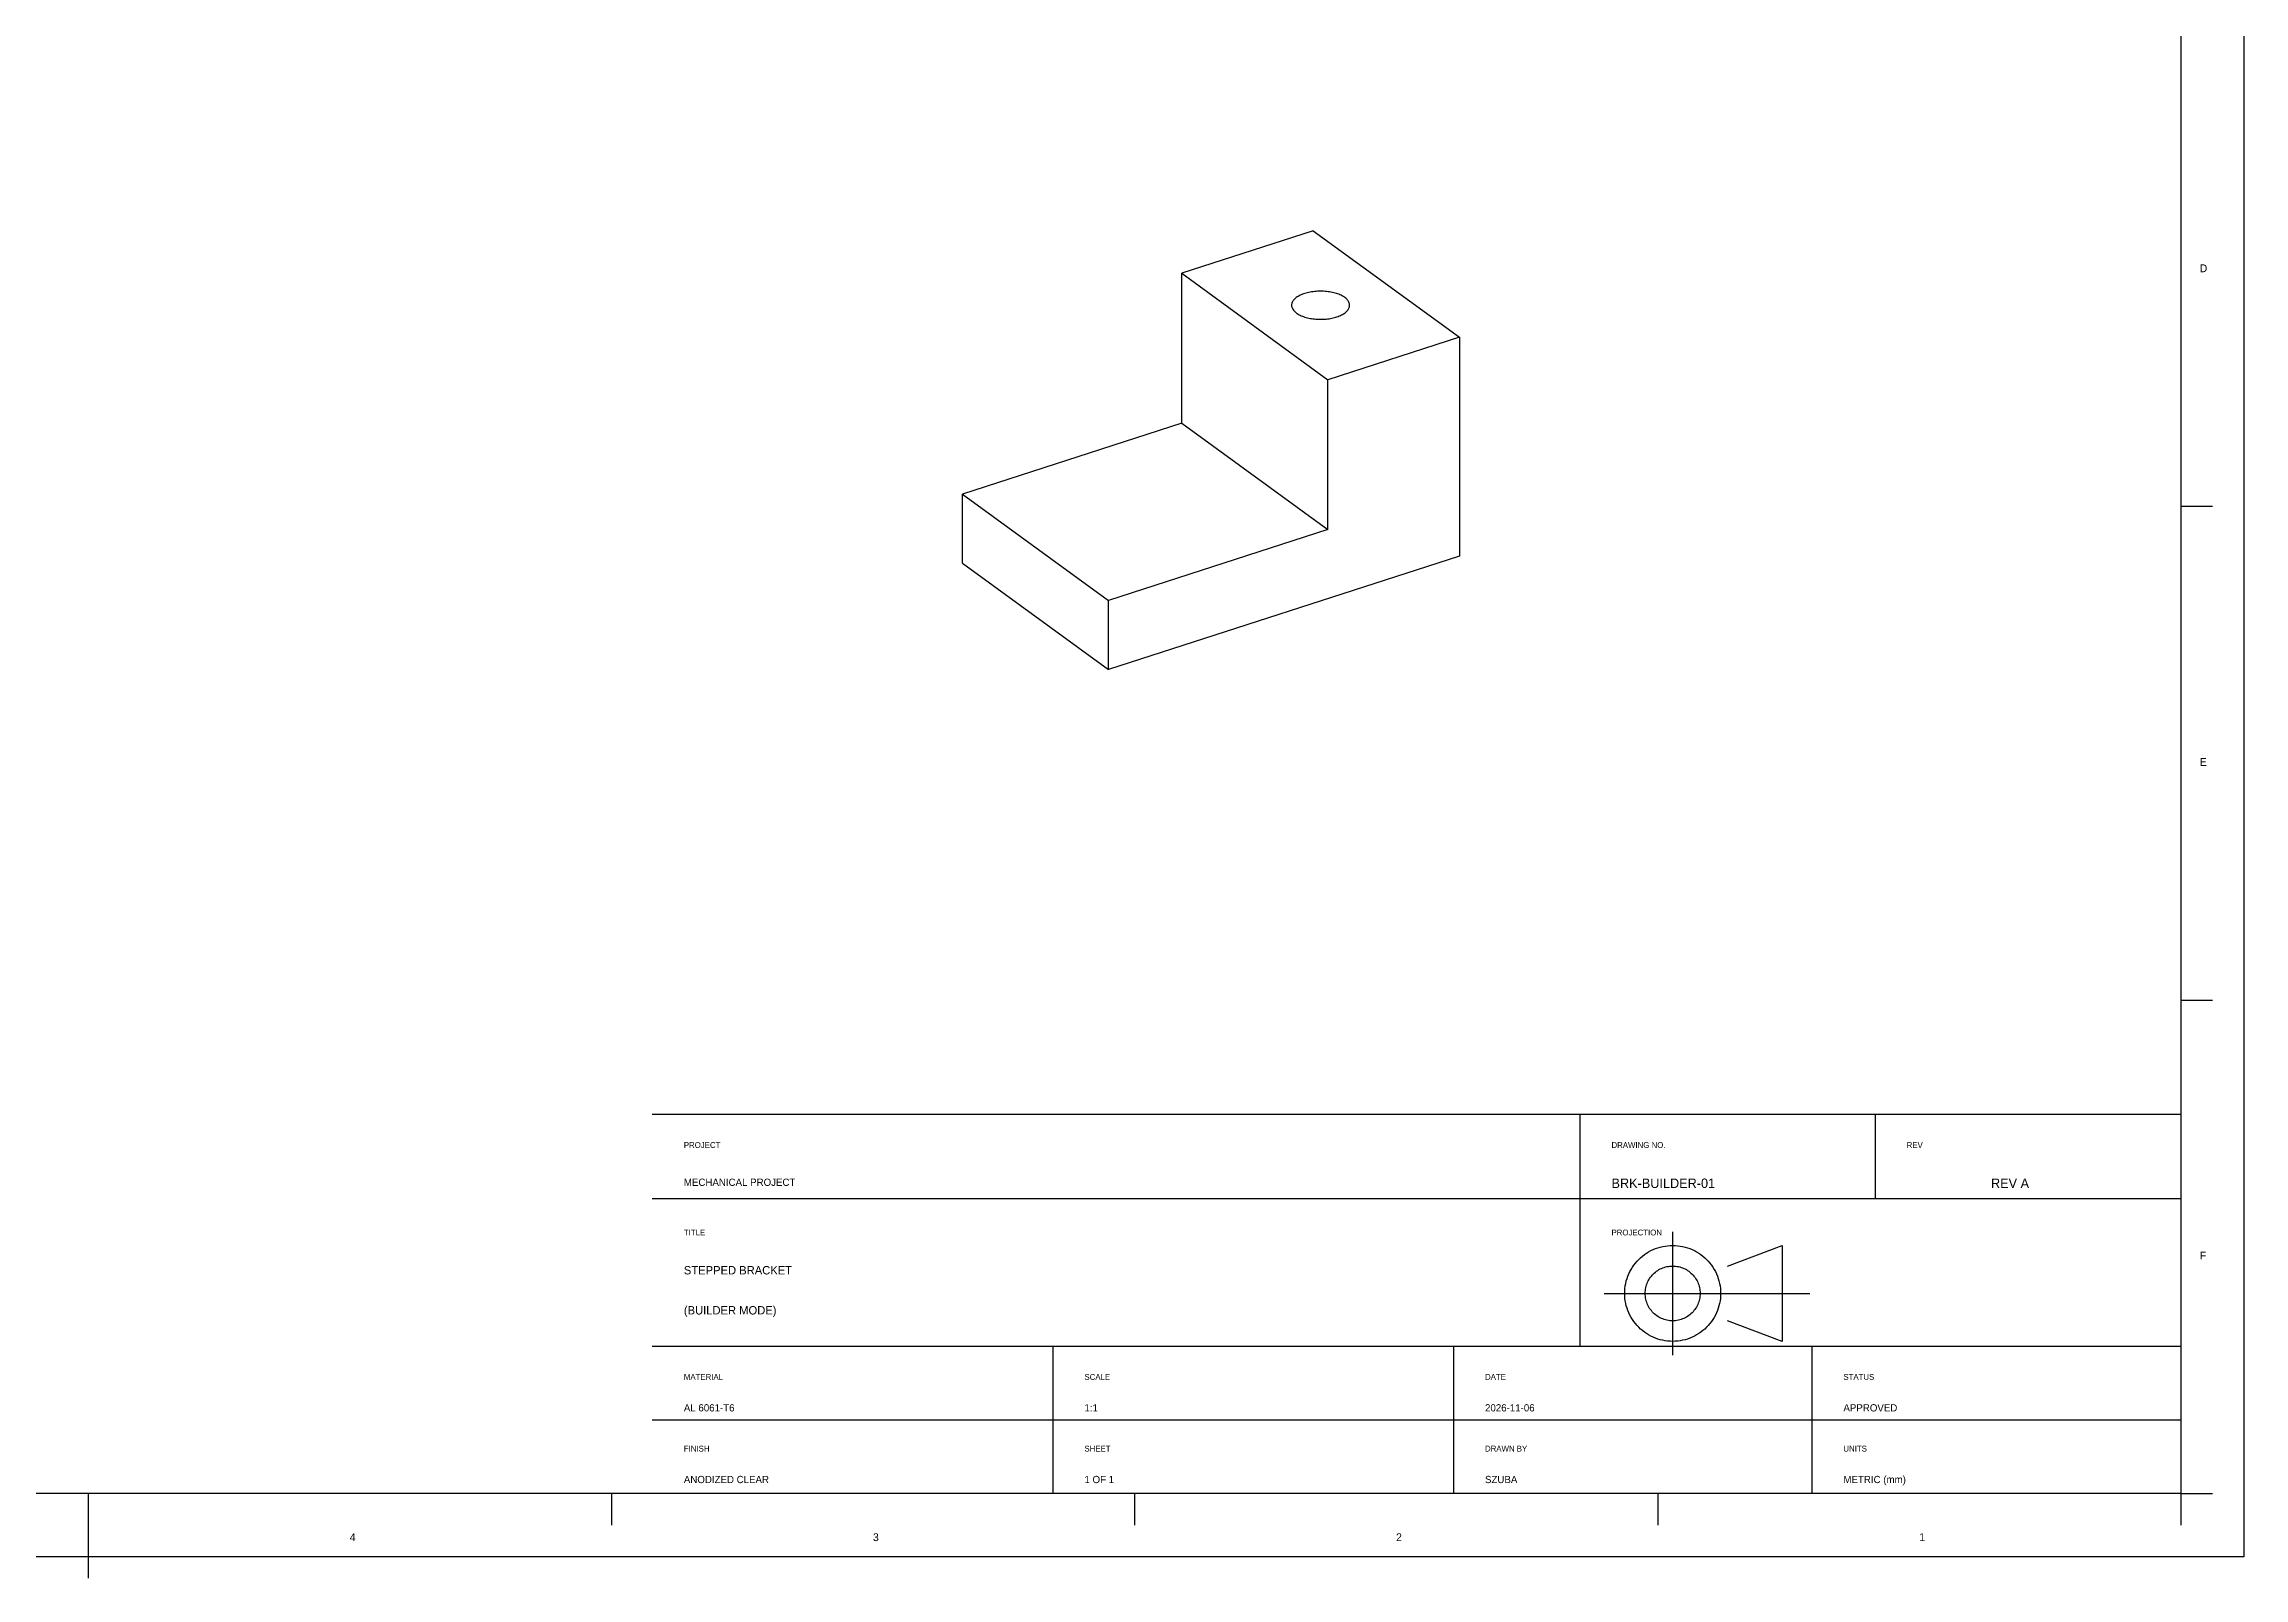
# Model space of a CAD drawing. Header units: metres. Extents: x 0 to 1587, y -826 to 297.
# Drawn here: x 791 to 1580, y -826 to -275 of the extents above; entities that cross this region are included whole.
import ezdxf

# ---------------------------------------------------------------- set-up
doc = ezdxf.new("R2010")
doc.units = ezdxf.units.M
for name, color, linetype in [('BORDER', 7, 'CONTINUOUS'), ('CENTER', 4, 'Continuous'), ('TITLE_BLOCK', 7, 'CONTINUOUS'), ('VISIBLE', 7, 'CONTINUOUS')]:
    doc.layers.add(name, color=color, linetype=linetype)

msp = doc.modelspace()

# ---------------------------------------------------------------- linework, layer by layer
at = {"layer": 'BORDER'}
for p, q in [((1579.84, 289.44), (1579.84, -817.96)), ((1557.17, 266.76), (1557.17, -795.28)), ((1557.17, -441.26), (1568.5, -441.26)), ((1557.17, -618.29), (1568.5, -618.29)), ((1341.73, -659.22), (1341.73, -742.37)), ((1447.56, -659.22), (1447.56, -689.46)), ((1009.13, -689.46), (1557.17, -689.46)), ((1009.13, -742.37), (1557.17, -742.37)), ((1152.76, -742.37), (1152.76, -795.28)), ((1296.38, -742.37), (1296.38, -795.28)), ((1424.88, -742.37), (1424.88, -795.28)), ((1009.13, -768.83), (1557.17, -768.83)), ((1557.17, -795.28), (56.69, -795.28)), ((806.93, -795.28), (806.93, -806.62)), ((994.47, -795.28), (994.47, -806.62)), ((1182.05, -795.28), (1182.05, -806.62)), ((1369.63, -795.28), (1369.63, -806.62)), ((1557.17, -795.28), (1557.17, -806.62)), ((1557.17, -795.28), (1568.5, -795.28)), ((806.93, -806.62), (806.93, -825.52)), ((1579.84, -817.96), (7.56, -817.96))]:
    msp.add_line(p, q, dxfattribs=at)
at = {"layer": 'CENTER'}
for p, q in [((1374.99, -701.36), (1374.99, -745.58)), ((1350.43, -723.47), (1424.13, -723.47))]:
    msp.add_line(p, q, dxfattribs=at)
at = {"layer": 'TITLE_BLOCK'}
for p, q in [((1009.13, -659.22), (1557.17, -659.22)), ((1557.17, -659.22), (1557.17, -795.28)), ((1557.17, -795.28), (1009.13, -795.28))]:
    msp.add_line(p, q, dxfattribs=at)
at = {"layer": 'VISIBLE'}
for p, q in [((1246.14, -342.46), (1198.97, -357.71)), ((1246.14, -342.46), (1298.56, -380.6)), ((1198.97, -411.42), (1198.97, -357.71)), ((1198.97, -357.71), (1251.38, -395.85)), ((1238.38, -368.89), (1238.37, -369.16)), ((1238.37, -369.16), (1238.39, -369.45)), ((1238.43, -368.63), (1238.38, -368.89)), ((1238.39, -369.45), (1238.44, -369.75)), ((1238.5, -368.37), (1238.43, -368.63)), ((1238.44, -369.75), (1238.53, -370.04)), ((1238.6, -368.11), (1238.5, -368.37)), ((1238.53, -370.04), (1238.66, -370.33)), ((1238.72, -367.85), (1238.6, -368.11)), ((1238.66, -370.33), (1238.82, -370.62)), ((1238.88, -367.6), (1238.72, -367.85)), ((1238.82, -370.62), (1239.01, -370.9)), ((1239.06, -367.35), (1238.88, -367.6)), ((1239.27, -367.11), (1239.06, -367.35)), ((1239.5, -366.87), (1239.27, -367.11)), ((1239.76, -366.63), (1239.5, -366.87)), ((1240.05, -366.41), (1239.76, -366.63)), ((1240.36, -366.19), (1240.05, -366.41)), ((1240.69, -365.98), (1240.36, -366.19)), ((1241.04, -365.78), (1240.69, -365.98)), ((1241.41, -365.59), (1241.04, -365.78)), ((1241.81, -365.41), (1241.41, -365.59)), ((1242.22, -365.24), (1241.81, -365.41)), ((1242.65, -365.08), (1242.22, -365.24)), ((1243.1, -364.93), (1242.65, -365.08)), ((1243.57, -364.79), (1243.1, -364.93)), ((1244.05, -364.66), (1243.57, -364.79)), ((1244.54, -364.55), (1244.05, -364.66)), ((1245.04, -364.45), (1244.54, -364.55)), ((1245.55, -364.36), (1245.04, -364.45)), ((1246.07, -364.29), (1245.55, -364.36)), ((1246.6, -364.22), (1246.07, -364.29)), ((1247.13, -364.18), (1246.6, -364.22)), ((1247.67, -364.14), (1247.13, -364.18)), ((1248.22, -364.12), (1247.67, -364.14)), ((1248.76, -364.11), (1248.22, -364.12)), ((1249.31, -364.12), (1248.76, -364.11)), ((1249.85, -364.14), (1249.31, -364.12)), ((1250.39, -364.18), (1249.85, -364.14)), ((1250.93, -364.22), (1250.39, -364.18)), ((1251.45, -364.29), (1250.93, -364.22)), ((1251.97, -364.36), (1251.45, -364.29)), ((1252.49, -364.45), (1251.97, -364.36)), ((1252.99, -364.55), (1252.49, -364.45)), ((1253.48, -364.66), (1252.99, -364.55)), ((1253.96, -364.79), (1253.48, -364.66)), ((1254.43, -364.93), (1253.96, -364.79)), ((1254.87, -365.08), (1254.43, -364.93)), ((1255.31, -365.24), (1254.87, -365.08)), ((1255.72, -365.41), (1255.31, -365.24)), ((1256.11, -365.59), (1255.72, -365.41)), ((1256.49, -365.78), (1256.11, -365.59)), ((1256.84, -365.98), (1256.49, -365.78)), ((1257.17, -366.19), (1256.84, -365.98)), ((1257.48, -366.41), (1257.17, -366.19)), ((1257.76, -366.63), (1257.48, -366.41)), ((1258.03, -366.87), (1257.76, -366.63)), ((1258.26, -367.11), (1258.03, -366.87)), ((1258.47, -367.35), (1258.26, -367.11)), ((1258.65, -367.6), (1258.47, -367.35)), ((1258.5, -370.92), (1258.67, -370.68)), ((1258.8, -367.85), (1258.65, -367.6)), ((1258.67, -370.68), (1258.82, -370.43)), ((1258.93, -368.11), (1258.8, -367.85)), ((1258.82, -370.43), (1258.94, -370.18)), ((1259.03, -368.37), (1258.93, -368.11)), ((1258.94, -370.18), (1259.03, -369.93)), ((1259.1, -368.63), (1259.03, -368.37)), ((1259.03, -369.93), (1259.1, -369.67)), ((1259.14, -368.89), (1259.1, -368.63)), ((1259.1, -369.67), (1259.14, -369.41)), ((1259.16, -369.16), (1259.14, -368.89)), ((1259.14, -369.41), (1259.16, -369.16)), ((1239.01, -370.9), (1239.24, -371.17)), ((1239.24, -371.17), (1239.5, -371.44)), ((1239.5, -371.44), (1239.79, -371.7)), ((1239.79, -371.7), (1240.12, -371.95)), ((1240.12, -371.95), (1240.42, -372.16)), ((1240.42, -372.16), (1240.75, -372.37)), ((1240.75, -372.37), (1241.1, -372.56)), ((1241.1, -372.56), (1241.47, -372.75)), ((1241.47, -372.75), (1241.85, -372.92)), ((1241.85, -372.92), (1242.26, -373.09)), ((1242.26, -373.09), (1242.68, -373.24)), ((1242.68, -373.24), (1243.12, -373.39)), ((1243.12, -373.39), (1243.57, -373.52)), ((1243.57, -373.52), (1244.04, -373.65)), ((1244.04, -373.65), (1244.52, -373.76)), ((1244.52, -373.76), (1245.01, -373.86)), ((1245.01, -373.86), (1245.51, -373.94)), ((1245.51, -373.94), (1246.01, -374.02)), ((1246.01, -374.02), (1246.53, -374.08)), ((1246.53, -374.08), (1247.05, -374.13)), ((1247.05, -374.13), (1247.57, -374.16)), ((1247.57, -374.16), (1248.1, -374.19)), ((1248.1, -374.19), (1248.63, -374.2)), ((1248.63, -374.2), (1249.16, -374.19)), ((1249.16, -374.19), (1249.7, -374.18)), ((1249.7, -374.18), (1250.22, -374.15)), ((1250.22, -374.15), (1250.75, -374.1)), ((1250.75, -374.1), (1251.26, -374.05)), ((1251.26, -374.05), (1251.78, -373.98)), ((1251.78, -373.98), (1252.28, -373.9)), ((1252.28, -373.9), (1252.77, -373.81)), ((1252.77, -373.81), (1253.26, -373.7)), ((1253.26, -373.7), (1253.73, -373.58)), ((1253.73, -373.58), (1254.19, -373.46)), ((1254.19, -373.46), (1254.64, -373.31)), ((1254.64, -373.31), (1255.07, -373.16)), ((1255.07, -373.16), (1255.48, -373)), ((1255.48, -373), (1255.88, -372.83)), ((1255.88, -372.83), (1256.25, -372.65)), ((1256.25, -372.65), (1256.61, -372.46)), ((1256.61, -372.46), (1256.95, -372.26)), ((1256.95, -372.26), (1257.26, -372.06)), ((1257.26, -372.06), (1257.56, -371.84)), ((1257.56, -371.84), (1257.83, -371.62)), ((1257.83, -371.62), (1258.08, -371.39)), ((1258.08, -371.39), (1258.3, -371.16)), ((1258.3, -371.16), (1258.5, -370.92)), ((1298.56, -380.6), (1251.38, -395.85)), ((1298.56, -380.6), (1298.56, -459.09)), ((1251.38, -449.56), (1251.38, -395.85)), ((1198.97, -411.42), (1120.35, -436.85)), ((1198.97, -411.42), (1251.38, -449.56)), ((1120.35, -461.63), (1120.35, -436.85)), ((1120.35, -436.85), (1172.76, -474.98)), ((1251.38, -449.56), (1172.76, -474.98)), ((1120.35, -461.63), (1172.76, -499.77)), ((1298.56, -459.09), (1172.76, -499.77)), ((1172.76, -499.77), (1172.76, -474.98)), ((1364.17, -710.11), (1364.88, -709.56)), ((1364.88, -709.56), (1365.62, -709.05)), ((1365.62, -709.05), (1366.39, -708.58)), ((1366.39, -708.58), (1367.19, -708.15)), ((1367.19, -708.15), (1368, -707.76)), ((1368, -707.76), (1368.83, -707.42)), ((1368.83, -707.42), (1369.68, -707.12)), ((1369.68, -707.12), (1370.54, -706.86)), ((1370.54, -706.86), (1371.42, -706.65)), ((1371.42, -706.65), (1372.3, -706.49)), ((1372.3, -706.49), (1373.19, -706.37)), ((1373.19, -706.37), (1374.09, -706.3)), ((1374.09, -706.3), (1374.99, -706.28)), ((1374.99, -706.28), (1375.9, -706.3)), ((1375.9, -706.3), (1376.8, -706.37)), ((1376.8, -706.37), (1377.69, -706.49)), ((1377.69, -706.49), (1378.57, -706.65)), ((1378.57, -706.65), (1379.44, -706.86)), ((1379.44, -706.86), (1380.3, -707.12)), ((1380.3, -707.12), (1381.15, -707.42)), ((1381.15, -707.42), (1381.98, -707.76)), ((1381.98, -707.76), (1382.8, -708.15)), ((1382.8, -708.15), (1383.59, -708.58)), ((1383.59, -708.58), (1384.36, -709.05)), ((1384.36, -709.05), (1385.1, -709.56)), ((1385.1, -709.56), (1385.82, -710.11)), ((1394.65, -713.65), (1414.3, -706.28)), ((1414.3, -706.28), (1414.3, -740.67)), ((1358.64, -718.16), (1358.94, -717.31)), ((1358.94, -717.31), (1359.28, -716.48)), ((1359.28, -716.48), (1359.67, -715.67)), ((1359.67, -715.67), (1360.1, -714.87)), ((1360.1, -714.87), (1360.57, -714.1)), ((1360.57, -714.1), (1361.08, -713.36)), ((1361.08, -713.36), (1361.63, -712.65)), ((1361.63, -712.65), (1362.21, -711.96)), ((1362.21, -711.96), (1362.83, -711.31)), ((1362.83, -711.31), (1363.48, -710.69)), ((1363.48, -710.69), (1364.17, -710.11)), ((1366.75, -718.12), (1367.04, -717.69)), ((1367.04, -717.69), (1367.36, -717.29)), ((1367.36, -717.29), (1367.69, -716.9)), ((1367.69, -716.9), (1368.04, -716.52)), ((1368.04, -716.52), (1368.42, -716.17)), ((1368.42, -716.17), (1368.81, -715.84)), ((1368.81, -715.84), (1369.21, -715.52)), ((1369.21, -715.52), (1369.64, -715.23)), ((1369.64, -715.23), (1370.08, -714.96)), ((1370.08, -714.96), (1370.53, -714.72)), ((1370.53, -714.72), (1371, -714.49)), ((1371, -714.49), (1371.47, -714.3)), ((1371.47, -714.3), (1371.96, -714.13)), ((1371.96, -714.13), (1372.45, -713.98)), ((1372.45, -713.98), (1372.95, -713.86)), ((1372.95, -713.86), (1373.45, -713.77)), ((1373.45, -713.77), (1373.96, -713.7)), ((1373.96, -713.7), (1374.48, -713.66)), ((1374.48, -713.66), (1374.99, -713.65)), ((1374.99, -713.65), (1375.51, -713.66)), ((1375.51, -713.66), (1376.02, -713.7)), ((1376.02, -713.7), (1376.53, -713.77)), ((1376.53, -713.77), (1377.04, -713.86)), ((1377.04, -713.86), (1377.54, -713.98)), ((1377.54, -713.98), (1378.03, -714.13)), ((1378.03, -714.13), (1378.51, -714.3)), ((1378.51, -714.3), (1378.99, -714.49)), ((1378.99, -714.49), (1379.45, -714.72)), ((1379.45, -714.72), (1379.91, -714.96)), ((1379.91, -714.96), (1380.35, -715.23)), ((1380.35, -715.23), (1380.77, -715.52)), ((1380.77, -715.52), (1381.18, -715.84)), ((1381.18, -715.84), (1381.57, -716.17)), ((1381.57, -716.17), (1381.94, -716.52)), ((1381.94, -716.52), (1382.29, -716.9)), ((1382.29, -716.9), (1382.63, -717.29)), ((1382.63, -717.29), (1382.94, -717.69)), ((1382.94, -717.69), (1383.23, -718.12)), ((1385.82, -710.11), (1386.5, -710.69)), ((1386.5, -710.69), (1387.15, -711.31)), ((1387.15, -711.31), (1387.77, -711.96)), ((1387.77, -711.96), (1388.35, -712.65)), ((1388.35, -712.65), (1388.9, -713.36)), ((1388.9, -713.36), (1389.41, -714.1)), ((1389.41, -714.1), (1389.89, -714.87)), ((1389.89, -714.87), (1390.32, -715.67)), ((1390.32, -715.67), (1390.7, -716.48)), ((1390.7, -716.48), (1391.05, -717.31)), ((1391.05, -717.31), (1391.35, -718.16)), ((1357.8, -723.47), (1357.82, -722.57)), ((1357.82, -724.38), (1357.8, -723.47)), ((1357.82, -722.57), (1357.89, -721.67)), ((1357.89, -725.28), (1357.82, -724.38)), ((1357.89, -721.67), (1358.01, -720.78)), ((1358.01, -726.17), (1357.89, -725.28)), ((1358.01, -720.78), (1358.17, -719.9)), ((1358.17, -719.9), (1358.38, -719.02)), ((1358.38, -719.02), (1358.64, -718.16)), ((1365.17, -723.47), (1365.18, -722.96)), ((1365.18, -723.99), (1365.17, -723.47)), ((1365.18, -722.96), (1365.22, -722.44)), ((1365.22, -724.5), (1365.18, -723.99)), ((1365.22, -722.44), (1365.29, -721.93)), ((1365.29, -725.01), (1365.22, -724.5)), ((1365.29, -721.93), (1365.38, -721.43)), ((1365.38, -725.52), (1365.29, -725.01)), ((1365.38, -721.43), (1365.5, -720.93)), ((1365.5, -726.02), (1365.38, -725.52)), ((1365.5, -720.93), (1365.65, -720.44)), ((1365.65, -720.44), (1365.82, -719.95)), ((1365.82, -719.95), (1366.01, -719.48)), ((1366.01, -719.48), (1366.24, -719.01)), ((1366.24, -719.01), (1366.48, -718.56)), ((1366.48, -718.56), (1366.75, -718.12)), ((1383.23, -718.12), (1383.5, -718.56)), ((1383.5, -718.56), (1383.75, -719.01)), ((1383.75, -719.01), (1383.97, -719.48)), ((1383.97, -719.48), (1384.17, -719.95)), ((1384.17, -719.95), (1384.34, -720.44)), ((1384.34, -720.44), (1384.48, -720.93)), ((1384.48, -720.93), (1384.6, -721.43)), ((1384.6, -725.52), (1384.48, -726.02)), ((1384.6, -721.43), (1384.7, -721.93)), ((1384.7, -725.01), (1384.6, -725.52)), ((1384.7, -721.93), (1384.77, -722.44)), ((1384.77, -724.5), (1384.7, -725.01)), ((1384.77, -722.44), (1384.81, -722.96)), ((1384.81, -723.99), (1384.77, -724.5)), ((1384.81, -722.96), (1384.82, -723.47)), ((1384.82, -723.47), (1384.81, -723.99)), ((1391.35, -718.16), (1391.6, -719.02)), ((1391.6, -719.02), (1391.81, -719.9)), ((1391.81, -719.9), (1391.98, -720.78)), ((1391.98, -720.78), (1392.1, -721.67)), ((1392.1, -725.28), (1391.98, -726.17)), ((1392.1, -721.67), (1392.17, -722.57)), ((1392.17, -724.38), (1392.1, -725.28)), ((1392.17, -722.57), (1392.19, -723.47)), ((1392.19, -723.47), (1392.17, -724.38)), ((1358.17, -727.05), (1358.01, -726.17)), ((1358.38, -727.92), (1358.17, -727.05)), ((1358.64, -728.78), (1358.38, -727.92)), ((1358.94, -729.63), (1358.64, -728.78)), ((1359.28, -730.46), (1358.94, -729.63)), ((1359.67, -731.28), (1359.28, -730.46)), ((1360.1, -732.07), (1359.67, -731.28)), ((1360.57, -732.84), (1360.1, -732.07)), ((1361.08, -733.58), (1360.57, -732.84)), ((1365.65, -726.51), (1365.5, -726.02)), ((1365.82, -726.99), (1365.65, -726.51)), ((1366.01, -727.47), (1365.82, -726.99)), ((1366.24, -727.93), (1366.01, -727.47)), ((1366.48, -728.39), (1366.24, -727.93)), ((1366.75, -728.83), (1366.48, -728.39)), ((1367.04, -729.25), (1366.75, -728.83)), ((1367.36, -729.66), (1367.04, -729.25)), ((1367.69, -730.05), (1367.36, -729.66)), ((1368.04, -730.42), (1367.69, -730.05)), ((1368.42, -730.77), (1368.04, -730.42)), ((1368.81, -731.11), (1368.42, -730.77)), ((1369.21, -731.42), (1368.81, -731.11)), ((1369.64, -731.71), (1369.21, -731.42)), ((1370.08, -731.98), (1369.64, -731.71)), ((1370.53, -732.23), (1370.08, -731.98)), ((1371, -732.45), (1370.53, -732.23)), ((1371.47, -732.65), (1371, -732.45)), ((1371.96, -732.82), (1371.47, -732.65)), ((1372.45, -732.96), (1371.96, -732.82)), ((1372.95, -733.08), (1372.45, -732.96)), ((1373.45, -733.18), (1372.95, -733.08)), ((1373.96, -733.25), (1373.45, -733.18)), ((1374.48, -733.29), (1373.96, -733.25)), ((1374.99, -733.3), (1374.48, -733.29)), ((1375.51, -733.29), (1374.99, -733.3)), ((1376.02, -733.25), (1375.51, -733.29)), ((1376.53, -733.18), (1376.02, -733.25)), ((1377.04, -733.08), (1376.53, -733.18)), ((1377.54, -732.96), (1377.04, -733.08)), ((1378.03, -732.82), (1377.54, -732.96)), ((1378.51, -732.65), (1378.03, -732.82)), ((1378.99, -732.45), (1378.51, -732.65)), ((1379.45, -732.23), (1378.99, -732.45)), ((1379.91, -731.98), (1379.45, -732.23)), ((1380.35, -731.71), (1379.91, -731.98)), ((1380.77, -731.42), (1380.35, -731.71)), ((1381.18, -731.11), (1380.77, -731.42)), ((1381.57, -730.77), (1381.18, -731.11)), ((1381.94, -730.42), (1381.57, -730.77)), ((1382.29, -730.05), (1381.94, -730.42)), ((1382.63, -729.66), (1382.29, -730.05)), ((1382.94, -729.25), (1382.63, -729.66)), ((1383.23, -728.83), (1382.94, -729.25)), ((1383.5, -728.39), (1383.23, -728.83)), ((1383.75, -727.93), (1383.5, -728.39)), ((1383.97, -727.47), (1383.75, -727.93)), ((1384.17, -726.99), (1383.97, -727.47)), ((1384.34, -726.51), (1384.17, -726.99)), ((1384.48, -726.02), (1384.34, -726.51)), ((1389.41, -732.84), (1388.9, -733.58)), ((1389.89, -732.07), (1389.41, -732.84)), ((1390.32, -731.28), (1389.89, -732.07)), ((1390.7, -730.46), (1390.32, -731.28)), ((1391.05, -729.63), (1390.7, -730.46)), ((1391.35, -728.78), (1391.05, -729.63)), ((1391.6, -727.92), (1391.35, -728.78)), ((1391.81, -727.05), (1391.6, -727.92)), ((1391.98, -726.17), (1391.81, -727.05)), ((1414.3, -740.67), (1394.65, -733.3)), ((1361.63, -734.3), (1361.08, -733.58)), ((1362.21, -734.98), (1361.63, -734.3)), ((1362.83, -735.63), (1362.21, -734.98)), ((1363.48, -736.25), (1362.83, -735.63)), ((1364.17, -736.83), (1363.48, -736.25)), ((1364.88, -737.38), (1364.17, -736.83)), ((1365.62, -737.89), (1364.88, -737.38)), ((1366.39, -738.37), (1365.62, -737.89)), ((1367.19, -738.8), (1366.39, -738.37)), ((1368, -739.19), (1367.19, -738.8)), ((1368.83, -739.53), (1368, -739.19)), ((1369.68, -739.83), (1368.83, -739.53)), ((1370.54, -740.08), (1369.68, -739.83)), ((1371.42, -740.29), (1370.54, -740.08)), ((1372.3, -740.46), (1371.42, -740.29)), ((1373.19, -740.58), (1372.3, -740.46)), ((1374.09, -740.65), (1373.19, -740.58)), ((1374.99, -740.67), (1374.09, -740.65)), ((1375.9, -740.65), (1374.99, -740.67)), ((1376.8, -740.58), (1375.9, -740.65)), ((1377.69, -740.46), (1376.8, -740.58)), ((1378.57, -740.29), (1377.69, -740.46)), ((1379.44, -740.08), (1378.57, -740.29)), ((1380.3, -739.83), (1379.44, -740.08)), ((1381.15, -739.53), (1380.3, -739.83)), ((1381.98, -739.19), (1381.15, -739.53)), ((1382.8, -738.8), (1381.98, -739.19)), ((1383.59, -738.37), (1382.8, -738.8)), ((1384.36, -737.89), (1383.59, -738.37)), ((1385.1, -737.38), (1384.36, -737.89)), ((1385.82, -736.83), (1385.1, -737.38)), ((1386.5, -736.25), (1385.82, -736.83)), ((1387.15, -735.63), (1386.5, -736.25)), ((1387.77, -734.98), (1387.15, -735.63)), ((1388.35, -734.3), (1387.77, -734.98)), ((1388.9, -733.58), (1388.35, -734.3))]:
    msp.add_line(p, q, dxfattribs=at)

# ---------------------------------------------------------------- texts
at = {"layer": 'BORDER'}
for s, p in [('D', (1563.97, -357.31)), ('E', (1563.97, -534.31)), ('F', (1563.97, -711.3)), ('4', (900.7, -812.29)), ('3', (1088.28, -812.29)), ('2', (1275.82, -812.29)), ('1', (1463.4, -812.29))]:
    msp.add_text(s, height=2.8, dxfattribs=at).set_placement(p)
at = {"layer": 'TITLE_BLOCK'}
for s, height, p in [('PROJECT', 2.1, (1020.47, -671.32)), ('DRAWING NO.', 2.1, (1353.07, -671.32)), ('REV', 2.1, (1458.9, -671.32)), ('MECHANICAL PROJECT', 2.6, (1020.47, -684.92)), ('BRK-BUILDER-01', 3.4, (1353.07, -685.68)), ('REV A', 3.4, (1489.13, -685.68)), ('TITLE', 2.1, (1020.47, -702.69)), ('PROJECTION', 2.1, (1353.07, -702.69)), ('STEPPED BRACKET', 3, (1020.47, -716.67)), ('(BUILDER MODE)', 3, (1020.47, -731.03)), ('MATERIAL', 2.1, (1020.47, -754.47)), ('SCALE', 2.1, (1164.1, -754.47)), ('DATE', 2.1, (1307.72, -754.47)), ('STATUS', 2.1, (1436.22, -754.47)), ('AL 6061-T6', 2.6, (1020.47, -765.8)), ('1:1', 2.6, (1164.1, -765.8)), ('2026-11-06', 2.6, (1307.72, -765.8)), ('APPROVED', 2.6, (1436.22, -765.8)), ('FINISH', 2.1, (1020.47, -780.17)), ('SHEET', 2.1, (1164.1, -780.17)), ('DRAWN BY', 2.1, (1307.72, -780.17)), ('UNITS', 2.1, (1436.22, -780.17)), ('METRIC (mm)', 2.6, (1436.22, -791.5)), ('ANODIZED CLEAR', 2.6, (1020.47, -791.5)), ('1 OF 1', 2.6, (1164.1, -791.5)), ('SZUBA', 2.6, (1307.72, -791.5))]:
    msp.add_text(s, height=height, dxfattribs=at).set_placement(p)

doc.saveas('drawing.dxf')
